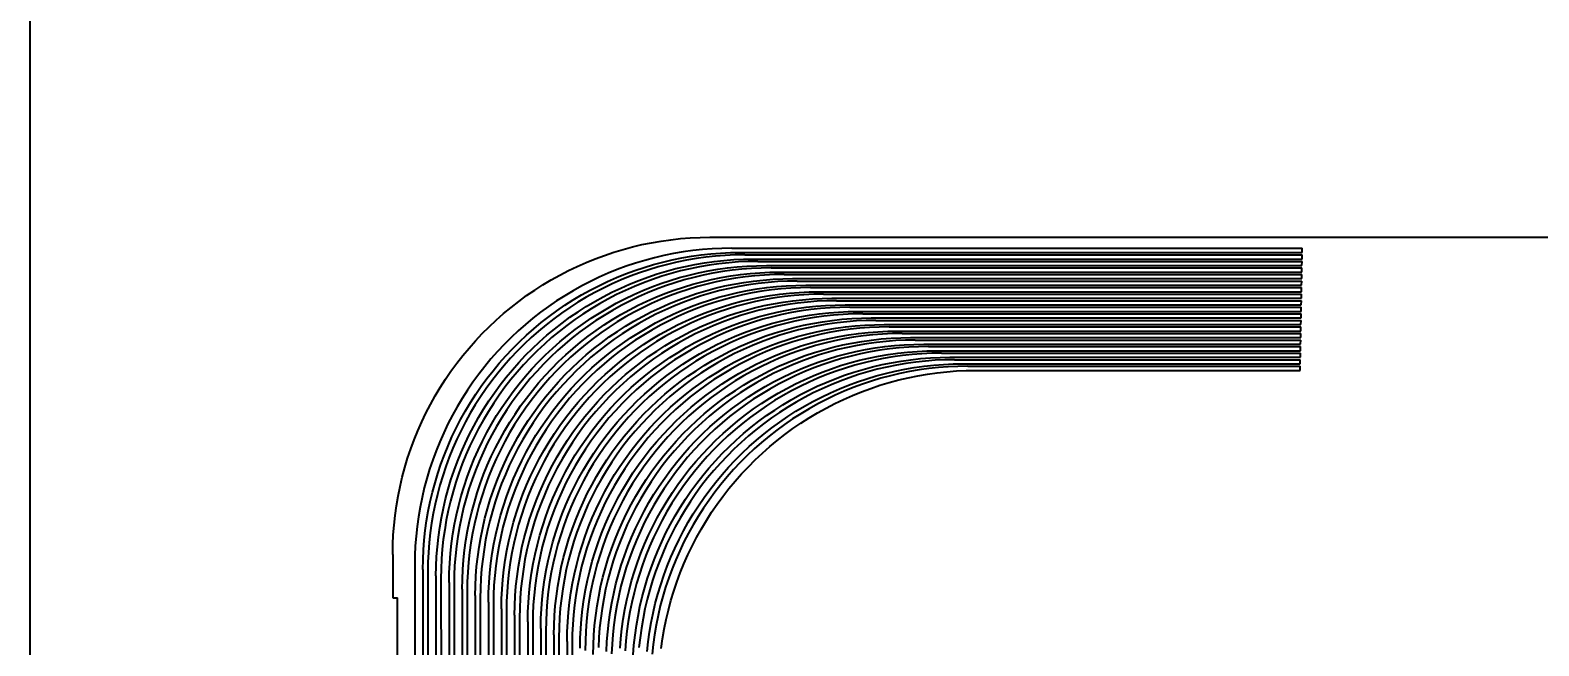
# Model space of a CAD drawing. Extents: x 0 to 34, y -0.3 to 21.7.
# Drawn here: x 17.281 to 17.846, y 16.988 to 17.218 of the extents above; entities that cross this region are included whole.
import ezdxf
from ezdxf.enums import TextEntityAlignment as Align

# ---------------------------------------------------------------- set-up
doc = ezdxf.new("R2010")
doc.units = 0
doc.header["$LTSCALE"] = 1.87
doc.layers.get('0').update_dxf_attribs({"linetype": 'CONTINUOUS'})
doc.dimstyles.get("Standard").update_dxf_attribs({"dimtxt": 2.5, "dimasz": 2.5, "dimexe": 1.25, "dimexo": 0.625, "dimtad": 1, "dimcen": 2.5, "dimazin": 3, "dimtfac": 1, "dimtmove": 0, "dimatfit": 3})

# ---------------------------------------------------------------- blocks, each defined once
blk = doc.blocks.new('*D7')
at = {"color": 2, "linetype": 'CONTINUOUS'}
for p, q in [((17.28087, 14.62464), (17.28087, 20.2482)), ((21.50974, 17.20619), (21.50974, 20.2482)), ((17.28087, 20.1232), (18.48255, 20.1232)), ((21.50974, 20.1232), (20.30655, 20.1232))]:
    blk.add_line(p, q, dxfattribs=at)
for points in [[(17.46837, 20.15445), (17.28087, 20.1232), (17.46837, 20.09195), (17.46837, 20.15445)], [(21.32224, 20.09195), (21.50974, 20.1232), (21.32224, 20.15445), (21.32224, 20.09195)]]:
    blk.add_lwpolyline(points, dxfattribs=at)
for s, p, p2 in [('OW', (19.26655, 20.0432), (19.52255, 20.0432)), ('OVERALL WIDTH', (18.56255, 19.8032), (20.22655, 19.8032))]:
    blk.add_text(s, height=0.16, dxfattribs=at).set_placement(p, p2, align=Align.FIT)
blk = doc.blocks.new('*D8')
at = {"color": 2, "linetype": 'CONTINUOUS'}
for p, q in [((17.28087, 14.62464), (17.28087, 18.46198)), ((19.78224, 17.23849), (19.78224, 18.46198)), ((17.28087, 18.33698), (18.09504, 18.33698)), ((19.78224, 18.33698), (19.02304, 18.33698))]:
    blk.add_line(p, q, dxfattribs=at)
for points in [[(17.46837, 18.36823), (17.28087, 18.33698), (17.46837, 18.30573), (17.46837, 18.36823)], [(19.59474, 18.30573), (19.78224, 18.33698), (19.59474, 18.36823), (19.59474, 18.30573)]]:
    blk.add_lwpolyline(points, dxfattribs=at)
for s, p, p2 in [('2.00', (18.17504, 18.25698), (18.68704, 18.25698)), ('[', (18.17504, 18.01698), (18.30304, 18.01698)), (']', (18.81504, 18.01698), (18.94304, 18.01698)), ('50,8', (18.30304, 18.01698), (18.81504, 18.01698))]:
    blk.add_text(s, height=0.16, dxfattribs=at).set_placement(p, p2, align=Align.FIT)

msp = doc.modelspace()

# ---------------------------------------------------------------- linework, layer by layer
at = {"color": 7, "linetype": 'CONTINUOUS'}
for p, q in [((17.53538, 17.14063), (19.26974, 17.14063)), ((17.54356, 17.13654), (17.75721, 17.13654)), ((17.54672, 17.13496), (17.75718, 17.13496)), ((17.54847, 17.13409), (17.75717, 17.13409)), ((17.75714, 17.13251), (17.75717, 17.13409)), ((17.75718, 17.13496), (17.75721, 17.13654)), ((17.55163, 17.13251), (17.75714, 17.13251)), ((17.55338, 17.13163), (17.75712, 17.13163)), ((17.55654, 17.13006), (17.7571, 17.13006)), ((17.55829, 17.12918), (17.75708, 17.12918)), ((17.75705, 17.1276), (17.75708, 17.12918)), ((17.7571, 17.13006), (17.75712, 17.13163)), ((17.56145, 17.1276), (17.75705, 17.1276)), ((17.5632, 17.12672), (17.75704, 17.12672)), ((17.56635, 17.12515), (17.75701, 17.12515)), ((17.56811, 17.12427), (17.757, 17.12427)), ((17.57126, 17.12269), (17.75697, 17.12269)), ((17.75697, 17.12269), (17.757, 17.12427)), ((17.75701, 17.12515), (17.75704, 17.12672)), ((17.57302, 17.12181), (17.75695, 17.12181)), ((17.57617, 17.12024), (17.75693, 17.12024)), ((17.57793, 17.11936), (17.75691, 17.11936)), ((17.58108, 17.11779), (17.75688, 17.11779)), ((17.58285, 17.1169), (17.75687, 17.1169)), ((17.75684, 17.11533), (17.75687, 17.1169)), ((17.75688, 17.11779), (17.75691, 17.11936)), ((17.75693, 17.12024), (17.75695, 17.12181)), ((17.58599, 17.11533), (17.75684, 17.11533)), ((17.58776, 17.11445), (17.75682, 17.11445)), ((17.59089, 17.11288), (17.7568, 17.11288)), ((17.59267, 17.11199), (17.75678, 17.11199)), ((17.75675, 17.11042), (17.75678, 17.11199)), ((17.7568, 17.11288), (17.75682, 17.11445)), ((17.5958, 17.11042), (17.75675, 17.11042)), ((17.59758, 17.10954), (17.75674, 17.10954)), ((17.60071, 17.10797), (17.75671, 17.10797)), ((17.60249, 17.10708), (17.7567, 17.10708)), ((17.60562, 17.10552), (17.75667, 17.10552)), ((17.75667, 17.10552), (17.7567, 17.10708)), ((17.75671, 17.10797), (17.75674, 17.10954)), ((17.6074, 17.10463), (17.75665, 17.10463)), ((17.61053, 17.10306), (17.75663, 17.10306)), ((17.61231, 17.10217), (17.75661, 17.10217)), ((17.61544, 17.10061), (17.75658, 17.10061)), ((17.75658, 17.10061), (17.75661, 17.10217)), ((17.75663, 17.10306), (17.75665, 17.10463)), ((17.61722, 17.09972), (17.75657, 17.09972)), ((17.62034, 17.09816), (17.75654, 17.09816)), ((17.62213, 17.09726), (17.75652, 17.09726)), ((17.62525, 17.0957), (17.7565, 17.0957)), ((17.62704, 17.09481), (17.75648, 17.09481)), ((17.75645, 17.09325), (17.75648, 17.09481)), ((17.7565, 17.0957), (17.75652, 17.09726)), ((17.75654, 17.09816), (17.75657, 17.09972)), ((17.63016, 17.09325), (17.75645, 17.09325)), ((17.63195, 17.09235), (17.75644, 17.09235)), ((17.63507, 17.09079), (17.75641, 17.09079)), ((17.75641, 17.09079), (17.75644, 17.09235)), ((17.41663, 17.0219), (17.41663, 17.00563)), ((17.42487, 17.01778), (17.42507, 16.57813)), ((17.42792, 17.01625), (17.42772, 16.57813)), ((17.42978, 17.01532), (17.42998, 16.57813)), ((17.43283, 17.0138), (17.43263, 16.57813)), ((17.43469, 17.01287), (17.43489, 16.57813)), ((17.43773, 17.01135), (17.43754, 16.57813)), ((17.4396, 17.01041), (17.4398, 16.57813)), ((17.41663, 17.00563), (17.41837, 17.00563)), ((17.41837, 14.69961), (17.41837, 17.00563)), ((17.44264, 17.00889), (17.44244, 16.57813)), ((17.44451, 17.00796), (17.4447, 16.57813)), ((17.44755, 17.00644), (17.44735, 16.57813)), ((17.44942, 17.0055), (17.44961, 16.57813)), ((17.45246, 17.00398), (17.45226, 16.57813)), ((17.45433, 17.00305), (17.45452, 16.57813)), ((17.45737, 17.00153), (17.45717, 16.57813)), ((17.45924, 17.00059), (17.45943, 16.57813)), ((17.46227, 16.99908), (17.46208, 16.57813)), ((17.46415, 16.99814), (17.46434, 16.57813)), ((17.46718, 16.99662), (17.46699, 16.57813)), ((17.46906, 16.99568), (17.46925, 16.57813)), ((17.47209, 16.99417), (17.4719, 16.57813)), ((17.47397, 16.99323), (17.47416, 16.57813)), ((17.477, 16.99172), (17.47681, 16.57813)), ((17.47888, 16.99077), (17.47907, 16.57813)), ((17.48191, 16.98926), (17.48172, 16.57813)), ((17.48379, 16.98832), (17.48398, 16.57813))]:
    msp.add_line(p, q, dxfattribs=at)
for points in [[(17.41663, 17.0219), (17.41669, 17.02556), (17.41685, 17.02921), (17.41714, 17.03285), (17.41753, 17.03649), (17.41803, 17.04011), (17.41865, 17.04372), (17.41938, 17.0473), (17.42021, 17.05086), (17.42116, 17.05439), (17.42222, 17.05789), (17.42338, 17.06136), (17.42465, 17.06479), (17.42602, 17.06818), (17.4275, 17.07153), (17.42908, 17.07482), (17.43076, 17.07807), (17.43254, 17.08127), (17.43442, 17.08441), (17.43639, 17.08748), (17.43845, 17.0905), (17.44061, 17.09345), (17.44286, 17.09633), (17.4452, 17.09915), (17.44762, 17.10189), (17.45012, 17.10455), (17.45271, 17.10714), (17.45537, 17.10964), (17.45811, 17.11206), (17.46093, 17.1144), (17.46381, 17.11665), (17.46676, 17.11881), (17.46978, 17.12087), (17.47286, 17.12285), (17.476, 17.12472), (17.4792, 17.12651), (17.48244, 17.12819), (17.48574, 17.12976), (17.48909, 17.13124), (17.49247, 17.13261), (17.4959, 17.13388), (17.49938, 17.13505), (17.50288, 17.1361), (17.50641, 17.13705), (17.50997, 17.13789), (17.51355, 17.13861), (17.51716, 17.13923), (17.52078, 17.13973), (17.52442, 17.14013), (17.52806, 17.14041), (17.53172, 17.14058), (17.53538, 17.14063)], [(17.54356, 17.13654), (17.5399, 17.13649), (17.53625, 17.13632), (17.53261, 17.13604), (17.52897, 17.13564), (17.52535, 17.13514), (17.52174, 17.13452), (17.51816, 17.13379), (17.5146, 17.13296), (17.51107, 17.13201), (17.50757, 17.13096), (17.5041, 17.12979), (17.50067, 17.12852), (17.49728, 17.12715), (17.49394, 17.12568), (17.49065, 17.1241), (17.4874, 17.12242), (17.4842, 17.12064), (17.48106, 17.11876), (17.47799, 17.11679), (17.47497, 17.11472), (17.47202, 17.11257), (17.46914, 17.11032), (17.46632, 17.10798), (17.46358, 17.10556), (17.46092, 17.10305), (17.45834, 17.10047), (17.45584, 17.09781), (17.45341, 17.09507), (17.45108, 17.09225), (17.44883, 17.08936), (17.44667, 17.08641), (17.44461, 17.0834), (17.44264, 17.08032), (17.44076, 17.07718), (17.43898, 17.07398), (17.4373, 17.07073), (17.43572, 17.06743), (17.43424, 17.06409), (17.43287, 17.0607), (17.43161, 17.05727), (17.43044, 17.0538), (17.42939, 17.05029), (17.42844, 17.04676), (17.42761, 17.0432), (17.42688, 17.03961), (17.42627, 17.03601), (17.42576, 17.03238), (17.42537, 17.02874), (17.42509, 17.0251), (17.42492, 17.02144), (17.42487, 17.01778)], [(17.42792, 17.01625), (17.42798, 17.01991), (17.42815, 17.02357), (17.42843, 17.02721), (17.42882, 17.03084), (17.42933, 17.03446), (17.42995, 17.03807), (17.43068, 17.04165), (17.43152, 17.04521), (17.43246, 17.04874), (17.43352, 17.05224), (17.43469, 17.05571), (17.43596, 17.05914), (17.43733, 17.06253), (17.43881, 17.06587), (17.44039, 17.06916), (17.44207, 17.07241), (17.44385, 17.07561), (17.44573, 17.07875), (17.44771, 17.08183), (17.44977, 17.08484), (17.45193, 17.08779), (17.45418, 17.09067), (17.45652, 17.09349), (17.45895, 17.09623), (17.46145, 17.09889), (17.46404, 17.10148), (17.4667, 17.10398), (17.46944, 17.1064), (17.47226, 17.10874), (17.47515, 17.11099), (17.4781, 17.11315), (17.48112, 17.11521), (17.4842, 17.11718), (17.48734, 17.11906), (17.49054, 17.12084), (17.49379, 17.12252), (17.49708, 17.1241), (17.50043, 17.12558), (17.50382, 17.12695), (17.50725, 17.12821), (17.51072, 17.12938), (17.51422, 17.13043), (17.51776, 17.13138), (17.52132, 17.13222), (17.5249, 17.13294), (17.5285, 17.13356), (17.53213, 17.13406), (17.53577, 17.13446), (17.53941, 17.13474), (17.54306, 17.13491), (17.54672, 17.13496)], [(17.54847, 17.13409), (17.54481, 17.13403), (17.54116, 17.13386), (17.53752, 17.13358), (17.53388, 17.13319), (17.53026, 17.13268), (17.52665, 17.13207), (17.52307, 17.13134), (17.51951, 17.1305), (17.51598, 17.12956), (17.51248, 17.1285), (17.50901, 17.12734), (17.50558, 17.12607), (17.5022, 17.1247), (17.49885, 17.12322), (17.49556, 17.12164), (17.49231, 17.11996), (17.48911, 17.11818), (17.48597, 17.1163), (17.4829, 17.11433), (17.47988, 17.11227), (17.47693, 17.11011), (17.47405, 17.10786), (17.47123, 17.10552), (17.46849, 17.1031), (17.46583, 17.1006), (17.46325, 17.09801), (17.46075, 17.09535), (17.45833, 17.09261), (17.45599, 17.08979), (17.45374, 17.08691), (17.45158, 17.08396), (17.44952, 17.08094), (17.44755, 17.07787), (17.44567, 17.07473), (17.44389, 17.07153), (17.44221, 17.06828), (17.44063, 17.06498), (17.43915, 17.06163), (17.43778, 17.05825), (17.43652, 17.05481), (17.43535, 17.05134), (17.4343, 17.04784), (17.43335, 17.04431), (17.43252, 17.04074), (17.43179, 17.03716), (17.43118, 17.03355), (17.43067, 17.02993), (17.43028, 17.02629), (17.43, 17.02264), (17.42983, 17.01899), (17.42978, 17.01532)], [(17.43283, 17.0138), (17.43288, 17.01746), (17.43305, 17.02111), (17.43334, 17.02475), (17.43373, 17.02839), (17.43424, 17.03201), (17.43486, 17.03561), (17.43559, 17.03919), (17.43642, 17.04275), (17.43737, 17.04628), (17.43843, 17.04979), (17.43959, 17.05326), (17.44086, 17.05669), (17.44224, 17.06007), (17.44372, 17.06342), (17.4453, 17.06671), (17.44698, 17.06996), (17.44876, 17.07316), (17.45064, 17.0763), (17.45261, 17.07937), (17.45468, 17.08239), (17.45684, 17.08534), (17.45909, 17.08822), (17.46143, 17.09104), (17.46386, 17.09378), (17.46636, 17.09644), (17.46895, 17.09902), (17.47161, 17.10153), (17.47435, 17.10395), (17.47717, 17.10629), (17.48006, 17.10854), (17.48301, 17.11069), (17.48603, 17.11276), (17.4891, 17.11473), (17.49225, 17.11661), (17.49545, 17.11839), (17.4987, 17.12007), (17.50199, 17.12164), (17.50534, 17.12312), (17.50873, 17.12449), (17.51216, 17.12576), (17.51563, 17.12692), (17.51913, 17.12798), (17.52266, 17.12892), (17.52623, 17.12976), (17.52981, 17.13049), (17.53341, 17.1311), (17.53704, 17.13161), (17.54067, 17.132), (17.54432, 17.13228), (17.54797, 17.13245), (17.55163, 17.13251)], [(17.55338, 17.13163), (17.54972, 17.13158), (17.54607, 17.13141), (17.54243, 17.13113), (17.53879, 17.13073), (17.53517, 17.13023), (17.53156, 17.12961), (17.52798, 17.12888), (17.52442, 17.12805), (17.52089, 17.1271), (17.51739, 17.12605), (17.51392, 17.12488), (17.51049, 17.12361), (17.50711, 17.12224), (17.50376, 17.12077), (17.50047, 17.11919), (17.49722, 17.11751), (17.49402, 17.11573), (17.49088, 17.11385), (17.48781, 17.11188), (17.48479, 17.10981), (17.48184, 17.10766), (17.47896, 17.10541), (17.47614, 17.10307), (17.4734, 17.10065), (17.47074, 17.09814), (17.46816, 17.09556), (17.46566, 17.0929), (17.46324, 17.09016), (17.4609, 17.08734), (17.45865, 17.08445), (17.45649, 17.0815), (17.45443, 17.07849), (17.45246, 17.07541), (17.45058, 17.07227), (17.4488, 17.06907), (17.44712, 17.06582), (17.44554, 17.06252), (17.44406, 17.05918), (17.44269, 17.05579), (17.44143, 17.05236), (17.44026, 17.04889), (17.43921, 17.04538), (17.43826, 17.04185), (17.43743, 17.03829), (17.4367, 17.0347), (17.43609, 17.0311), (17.43558, 17.02747), (17.43519, 17.02383), (17.43491, 17.02019), (17.43474, 17.01653), (17.43469, 17.01287)], [(17.43773, 17.01135), (17.43779, 17.01501), (17.43796, 17.01866), (17.43825, 17.0223), (17.43864, 17.02593), (17.43915, 17.02956), (17.43977, 17.03316), (17.44049, 17.03674), (17.44133, 17.0403), (17.44228, 17.04383), (17.44334, 17.04733), (17.4445, 17.0508), (17.44577, 17.05423), (17.44715, 17.05762), (17.44862, 17.06096), (17.4502, 17.06426), (17.45189, 17.0675), (17.45367, 17.0707), (17.45555, 17.07384), (17.45752, 17.07692), (17.45959, 17.07993), (17.46175, 17.08288), (17.464, 17.08577), (17.46634, 17.08858), (17.46876, 17.09132), (17.47127, 17.09399), (17.47386, 17.09657), (17.47652, 17.09907), (17.47926, 17.10149), (17.48208, 17.10383), (17.48497, 17.10608), (17.48792, 17.10824), (17.49093, 17.1103), (17.49401, 17.11227), (17.49715, 17.11415), (17.50035, 17.11593), (17.5036, 17.11761), (17.5069, 17.11919), (17.51025, 17.12067), (17.51363, 17.12204), (17.51707, 17.12331), (17.52054, 17.12447), (17.52404, 17.12553), (17.52757, 17.12647), (17.53113, 17.12731), (17.53472, 17.12803), (17.53832, 17.12865), (17.54195, 17.12916), (17.54558, 17.12955), (17.54922, 17.12983), (17.55288, 17.13), (17.55654, 17.13006)], [(17.55829, 17.12918), (17.55463, 17.12912), (17.55098, 17.12895), (17.54734, 17.12867), (17.5437, 17.12828), (17.54008, 17.12777), (17.53647, 17.12716), (17.53289, 17.12643), (17.52933, 17.12559), (17.5258, 17.12465), (17.5223, 17.12359), (17.51883, 17.12243), (17.5154, 17.12116), (17.51202, 17.11979), (17.50867, 17.11831), (17.50538, 17.11673), (17.50213, 17.11505), (17.49893, 17.11327), (17.49579, 17.11139), (17.49272, 17.10942), (17.4897, 17.10736), (17.48675, 17.1052), (17.48387, 17.10295), (17.48105, 17.10061), (17.47831, 17.09819), (17.47565, 17.09569), (17.47307, 17.0931), (17.47057, 17.09044), (17.46815, 17.0877), (17.46581, 17.08488), (17.46356, 17.082), (17.4614, 17.07905), (17.45934, 17.07603), (17.45737, 17.07296), (17.45549, 17.06982), (17.45371, 17.06662), (17.45203, 17.06337), (17.45045, 17.06007), (17.44898, 17.05672), (17.4476, 17.05334), (17.44634, 17.0499), (17.44517, 17.04643), (17.44412, 17.04293), (17.44317, 17.0394), (17.44234, 17.03583), (17.44161, 17.03225), (17.441, 17.02864), (17.44049, 17.02502), (17.4401, 17.02138), (17.43982, 17.01773), (17.43965, 17.01408), (17.4396, 17.01041)], [(17.44264, 17.00889), (17.4427, 17.01255), (17.44287, 17.0162), (17.44315, 17.01984), (17.44355, 17.02348), (17.44406, 17.0271), (17.44467, 17.03071), (17.4454, 17.03429), (17.44624, 17.03785), (17.44719, 17.04138), (17.44825, 17.04488), (17.44941, 17.04835), (17.45068, 17.05178), (17.45205, 17.05516), (17.45353, 17.05851), (17.45511, 17.0618), (17.4568, 17.06505), (17.45858, 17.06825), (17.46046, 17.07139), (17.46243, 17.07446), (17.4645, 17.07748), (17.46666, 17.08043), (17.46891, 17.08331), (17.47125, 17.08613), (17.47367, 17.08887), (17.47618, 17.09153), (17.47876, 17.09412), (17.48143, 17.09662), (17.48417, 17.09904), (17.48699, 17.10138), (17.48987, 17.10363), (17.49283, 17.10578), (17.49584, 17.10785), (17.49892, 17.10982), (17.50206, 17.1117), (17.50526, 17.11348), (17.50851, 17.11516), (17.51181, 17.11674), (17.51515, 17.11821), (17.51854, 17.11959), (17.52197, 17.12085), (17.52545, 17.12202), (17.52895, 17.12307), (17.53248, 17.12402), (17.53604, 17.12485), (17.53962, 17.12558), (17.54323, 17.1262), (17.54685, 17.1267), (17.55049, 17.1271), (17.55413, 17.12738), (17.55778, 17.12755), (17.56145, 17.1276)], [(17.5632, 17.12672), (17.55954, 17.12667), (17.55589, 17.1265), (17.55225, 17.12622), (17.54861, 17.12582), (17.54499, 17.12532), (17.54138, 17.1247), (17.5378, 17.12397), (17.53424, 17.12314), (17.53071, 17.12219), (17.52721, 17.12114), (17.52374, 17.11997), (17.52031, 17.1187), (17.51693, 17.11733), (17.51358, 17.11586), (17.51029, 17.11428), (17.50704, 17.1126), (17.50384, 17.11082), (17.5007, 17.10894), (17.49763, 17.10697), (17.49461, 17.1049), (17.49166, 17.10275), (17.48878, 17.1005), (17.48596, 17.09816), (17.48322, 17.09574), (17.48056, 17.09323), (17.47798, 17.09065), (17.47548, 17.08799), (17.47306, 17.08525), (17.47072, 17.08243), (17.46847, 17.07954), (17.46631, 17.07659), (17.46425, 17.07358), (17.46228, 17.0705), (17.4604, 17.06736), (17.45862, 17.06416), (17.45694, 17.06091), (17.45536, 17.05761), (17.45389, 17.05427), (17.45251, 17.05088), (17.45125, 17.04745), (17.45008, 17.04398), (17.44903, 17.04047), (17.44808, 17.03694), (17.44725, 17.03338), (17.44652, 17.02979), (17.44591, 17.02619), (17.4454, 17.02256), (17.44501, 17.01892), (17.44473, 17.01528), (17.44456, 17.01162), (17.44451, 17.00796)], [(17.44755, 17.00644), (17.44761, 17.0101), (17.44778, 17.01375), (17.44806, 17.01739), (17.44846, 17.02103), (17.44896, 17.02465), (17.44958, 17.02825), (17.45031, 17.03183), (17.45115, 17.03539), (17.4521, 17.03892), (17.45315, 17.04242), (17.45432, 17.04589), (17.45559, 17.04932), (17.45696, 17.05271), (17.45844, 17.05605), (17.46002, 17.05935), (17.4617, 17.0626), (17.46349, 17.0658), (17.46537, 17.06893), (17.46734, 17.07201), (17.46941, 17.07503), (17.47156, 17.07797), (17.47382, 17.08086), (17.47616, 17.08368), (17.47858, 17.08642), (17.48108, 17.08908), (17.48367, 17.09166), (17.48634, 17.09416), (17.48908, 17.09659), (17.4919, 17.09893), (17.49478, 17.10117), (17.49773, 17.10333), (17.50075, 17.1054), (17.50383, 17.10737), (17.50697, 17.10924), (17.51017, 17.11102), (17.51342, 17.11271), (17.51672, 17.11428), (17.52006, 17.11576), (17.52345, 17.11713), (17.52688, 17.1184), (17.53035, 17.11956), (17.53386, 17.12062), (17.53739, 17.12156), (17.54095, 17.1224), (17.54453, 17.12313), (17.54814, 17.12374), (17.55176, 17.12425), (17.5554, 17.12464), (17.55904, 17.12492), (17.56269, 17.12509), (17.56635, 17.12515)], [(17.56811, 17.12427), (17.56445, 17.12421), (17.5608, 17.12404), (17.55716, 17.12376), (17.55352, 17.12337), (17.5499, 17.12286), (17.54629, 17.12225), (17.54271, 17.12152), (17.53915, 17.12068), (17.53562, 17.11974), (17.53212, 17.11868), (17.52865, 17.11752), (17.52522, 17.11625), (17.52184, 17.11488), (17.51849, 17.1134), (17.5152, 17.11182), (17.51195, 17.11014), (17.50875, 17.10836), (17.50561, 17.10648), (17.50254, 17.10451), (17.49952, 17.10245), (17.49657, 17.10029), (17.49369, 17.09804), (17.49087, 17.0957), (17.48813, 17.09328), (17.48547, 17.09078), (17.48289, 17.08819), (17.48039, 17.08553), (17.47797, 17.08279), (17.47563, 17.07997), (17.47338, 17.07709), (17.47122, 17.07414), (17.46916, 17.07112), (17.46719, 17.06805), (17.46531, 17.06491), (17.46353, 17.06171), (17.46185, 17.05846), (17.46027, 17.05516), (17.4588, 17.05181), (17.45742, 17.04843), (17.45616, 17.04499), (17.45499, 17.04152), (17.45394, 17.03802), (17.45299, 17.03449), (17.45216, 17.03092), (17.45143, 17.02734), (17.45082, 17.02373), (17.45031, 17.02011), (17.44992, 17.01647), (17.44964, 17.01282), (17.44947, 17.00917), (17.44942, 17.0055)], [(17.45246, 17.00398), (17.45252, 17.00765), (17.45269, 17.0113), (17.45297, 17.01494), (17.45336, 17.01857), (17.45387, 17.0222), (17.45449, 17.0258), (17.45522, 17.02938), (17.45606, 17.03294), (17.457, 17.03647), (17.45806, 17.03997), (17.45923, 17.04344), (17.4605, 17.04687), (17.46187, 17.05026), (17.46335, 17.0536), (17.46493, 17.0569), (17.46661, 17.06014), (17.4684, 17.06334), (17.47027, 17.06648), (17.47225, 17.06956), (17.47431, 17.07257), (17.47647, 17.07552), (17.47872, 17.0784), (17.48106, 17.08122), (17.48349, 17.08396), (17.48599, 17.08662), (17.48858, 17.08921), (17.49124, 17.09171), (17.49399, 17.09413), (17.4968, 17.09647), (17.49969, 17.09872), (17.50264, 17.10088), (17.50566, 17.10294), (17.50874, 17.10491), (17.51188, 17.10679), (17.51508, 17.10857), (17.51833, 17.11025), (17.52162, 17.11183), (17.52497, 17.11331), (17.52836, 17.11468), (17.53179, 17.11595), (17.53526, 17.11711), (17.53877, 17.11816), (17.5423, 17.11911), (17.54586, 17.11995), (17.54944, 17.12067), (17.55304, 17.12129), (17.55667, 17.12179), (17.56031, 17.12219), (17.56395, 17.12247), (17.5676, 17.12264), (17.57126, 17.12269)], [(17.57302, 17.12181), (17.56936, 17.12176), (17.56571, 17.12159), (17.56207, 17.12131), (17.55843, 17.12091), (17.55481, 17.12041), (17.5512, 17.11979), (17.54762, 17.11906), (17.54406, 17.11823), (17.54053, 17.11728), (17.53703, 17.11623), (17.53356, 17.11506), (17.53013, 17.11379), (17.52675, 17.11242), (17.5234, 17.11095), (17.52011, 17.10937), (17.51686, 17.10769), (17.51366, 17.10591), (17.51052, 17.10403), (17.50745, 17.10206), (17.50443, 17.09999), (17.50148, 17.09784), (17.4986, 17.09559), (17.49578, 17.09325), (17.49305, 17.09083), (17.49038, 17.08832), (17.4878, 17.08574), (17.4853, 17.08308), (17.48288, 17.08034), (17.48054, 17.07752), (17.47829, 17.07463), (17.47613, 17.07168), (17.47407, 17.06867), (17.4721, 17.06559), (17.47022, 17.06245), (17.46844, 17.05925), (17.46676, 17.056), (17.46518, 17.0527), (17.46371, 17.04936), (17.46233, 17.04597), (17.46107, 17.04254), (17.4599, 17.03907), (17.45885, 17.03556), (17.45791, 17.03203), (17.45707, 17.02847), (17.45634, 17.02488), (17.45573, 17.02128), (17.45522, 17.01765), (17.45483, 17.01401), (17.45455, 17.01037), (17.45438, 17.00671), (17.45433, 17.00305)], [(17.45737, 17.00153), (17.45742, 17.00519), (17.4576, 17.00884), (17.45788, 17.01248), (17.45827, 17.01612), (17.45878, 17.01974), (17.4594, 17.02334), (17.46013, 17.02693), (17.46097, 17.03049), (17.46191, 17.03401), (17.46297, 17.03752), (17.46414, 17.04099), (17.4654, 17.04442), (17.46678, 17.0478), (17.46826, 17.05115), (17.46984, 17.05444), (17.47152, 17.05769), (17.4733, 17.06089), (17.47518, 17.06403), (17.47715, 17.0671), (17.47922, 17.07012), (17.48138, 17.07307), (17.48363, 17.07595), (17.48597, 17.07877), (17.4884, 17.08151), (17.4909, 17.08417), (17.49349, 17.08675), (17.49615, 17.08926), (17.49889, 17.09168), (17.50171, 17.09402), (17.5046, 17.09627), (17.50755, 17.09842), (17.51057, 17.10049), (17.51365, 17.10246), (17.51679, 17.10434), (17.51999, 17.10612), (17.52324, 17.1078), (17.52653, 17.10938), (17.52988, 17.11085), (17.53327, 17.11222), (17.5367, 17.11349), (17.54017, 17.11465), (17.54367, 17.11571), (17.5472, 17.11666), (17.55077, 17.11749), (17.55435, 17.11822), (17.55795, 17.11883), (17.56158, 17.11934), (17.56521, 17.11973), (17.56886, 17.12001), (17.57251, 17.12018), (17.57617, 17.12024)], [(17.57793, 17.11936), (17.57427, 17.1193), (17.57062, 17.11913), (17.56698, 17.11885), (17.56334, 17.11846), (17.55972, 17.11795), (17.55612, 17.11734), (17.55253, 17.11661), (17.54897, 17.11577), (17.54544, 17.11483), (17.54194, 17.11377), (17.53847, 17.11261), (17.53504, 17.11134), (17.53166, 17.10997), (17.52831, 17.10849), (17.52502, 17.10691), (17.52177, 17.10523), (17.51857, 17.10345), (17.51543, 17.10157), (17.51236, 17.0996), (17.50934, 17.09754), (17.5064, 17.09538), (17.50351, 17.09313), (17.5007, 17.09079), (17.49796, 17.08837), (17.49529, 17.08587), (17.49271, 17.08328), (17.49021, 17.08062), (17.48779, 17.07788), (17.48545, 17.07506), (17.4832, 17.07218), (17.48104, 17.06923), (17.47898, 17.06621), (17.47701, 17.06314), (17.47513, 17.06), (17.47335, 17.0568), (17.47167, 17.05355), (17.47009, 17.05025), (17.46862, 17.0469), (17.46725, 17.04352), (17.46598, 17.04008), (17.46481, 17.03661), (17.46376, 17.03311), (17.46282, 17.02958), (17.46198, 17.02601), (17.46125, 17.02243), (17.46064, 17.01882), (17.46013, 17.0152), (17.45974, 17.01156), (17.45946, 17.00791), (17.45929, 17.00426), (17.45924, 17.00059)], [(17.46227, 16.99908), (17.46233, 17.00274), (17.4625, 17.00639), (17.46279, 17.01003), (17.46318, 17.01366), (17.46369, 17.01729), (17.46431, 17.02089), (17.46503, 17.02447), (17.46587, 17.02803), (17.46682, 17.03156), (17.46788, 17.03506), (17.46904, 17.03853), (17.47031, 17.04196), (17.47169, 17.04535), (17.47317, 17.04869), (17.47475, 17.05199), (17.47643, 17.05524), (17.47821, 17.05843), (17.48009, 17.06157), (17.48206, 17.06465), (17.48413, 17.06766), (17.48629, 17.07061), (17.48854, 17.0735), (17.49088, 17.07631), (17.4933, 17.07905), (17.49581, 17.08172), (17.4984, 17.0843), (17.50106, 17.0868), (17.5038, 17.08922), (17.50662, 17.09156), (17.50951, 17.09381), (17.51246, 17.09597), (17.51548, 17.09803), (17.51855, 17.10001), (17.52169, 17.10188), (17.52489, 17.10366), (17.52814, 17.10534), (17.53144, 17.10692), (17.53479, 17.1084), (17.53818, 17.10977), (17.54161, 17.11104), (17.54508, 17.1122), (17.54858, 17.11326), (17.55211, 17.1142), (17.55567, 17.11504), (17.55926, 17.11577), (17.56286, 17.11638), (17.56649, 17.11689), (17.57012, 17.11728), (17.57376, 17.11756), (17.57742, 17.11773), (17.58108, 17.11779)], [(17.58285, 17.1169), (17.57918, 17.11685), (17.57553, 17.11668), (17.57189, 17.1164), (17.56825, 17.116), (17.56463, 17.1155), (17.56103, 17.11488), (17.55744, 17.11415), (17.55388, 17.11332), (17.55035, 17.11237), (17.54685, 17.11132), (17.54338, 17.11015), (17.53995, 17.10888), (17.53657, 17.10751), (17.53322, 17.10604), (17.52993, 17.10446), (17.52668, 17.10278), (17.52348, 17.101), (17.52035, 17.09912), (17.51727, 17.09715), (17.51425, 17.09508), (17.51131, 17.09293), (17.50842, 17.09068), (17.50561, 17.08834), (17.50287, 17.08592), (17.5002, 17.08341), (17.49762, 17.08083), (17.49512, 17.07817), (17.4927, 17.07543), (17.49036, 17.07261), (17.48811, 17.06972), (17.48595, 17.06677), (17.48389, 17.06376), (17.48192, 17.06068), (17.48004, 17.05754), (17.47826, 17.05434), (17.47658, 17.05109), (17.475, 17.04779), (17.47353, 17.04445), (17.47216, 17.04106), (17.47089, 17.03763), (17.46973, 17.03416), (17.46867, 17.03065), (17.46773, 17.02712), (17.46689, 17.02356), (17.46616, 17.01997), (17.46555, 17.01637), (17.46504, 17.01274), (17.46465, 17.0091), (17.46437, 17.00546), (17.4642, 17.0018), (17.46415, 16.99814)], [(17.46718, 16.99662), (17.46724, 17.00028), (17.46741, 17.00393), (17.46769, 17.00758), (17.46809, 17.01121), (17.4686, 17.01483), (17.46921, 17.01844), (17.46994, 17.02202), (17.47078, 17.02558), (17.47173, 17.02911), (17.47279, 17.03261), (17.47395, 17.03608), (17.47522, 17.03951), (17.4766, 17.04289), (17.47807, 17.04624), (17.47965, 17.04953), (17.48134, 17.05278), (17.48312, 17.05598), (17.485, 17.05912), (17.48697, 17.06219), (17.48904, 17.06521), (17.4912, 17.06816), (17.49345, 17.07104), (17.49579, 17.07386), (17.49821, 17.0766), (17.50072, 17.07926), (17.5033, 17.08185), (17.50597, 17.08435), (17.50871, 17.08677), (17.51153, 17.08911), (17.51441, 17.09136), (17.51737, 17.09351), (17.52038, 17.09558), (17.52346, 17.09755), (17.5266, 17.09943), (17.5298, 17.10121), (17.53305, 17.10289), (17.53635, 17.10447), (17.5397, 17.10594), (17.54308, 17.10732), (17.54651, 17.10858), (17.54999, 17.10975), (17.55349, 17.1108), (17.55702, 17.11175), (17.56058, 17.11258), (17.56416, 17.11331), (17.56777, 17.11393), (17.57139, 17.11443), (17.57503, 17.11483), (17.57867, 17.11511), (17.58232, 17.11528), (17.58599, 17.11533)], [(17.58776, 17.11445), (17.58409, 17.11439), (17.58044, 17.11422), (17.5768, 17.11394), (17.57316, 17.11355), (17.56954, 17.11304), (17.56594, 17.11243), (17.56235, 17.1117), (17.55879, 17.11086), (17.55526, 17.10992), (17.55176, 17.10886), (17.54829, 17.1077), (17.54486, 17.10643), (17.54148, 17.10506), (17.53813, 17.10358), (17.53484, 17.102), (17.53159, 17.10032), (17.52839, 17.09854), (17.52526, 17.09666), (17.52218, 17.09469), (17.51916, 17.09263), (17.51622, 17.09047), (17.51333, 17.08822), (17.51052, 17.08588), (17.50778, 17.08346), (17.50512, 17.08096), (17.50253, 17.07837), (17.50003, 17.07571), (17.49761, 17.07297), (17.49527, 17.07015), (17.49302, 17.06727), (17.49086, 17.06432), (17.4888, 17.0613), (17.48683, 17.05823), (17.48495, 17.05509), (17.48317, 17.05189), (17.48149, 17.04864), (17.47991, 17.04534), (17.47844, 17.04199), (17.47707, 17.03861), (17.4758, 17.03517), (17.47464, 17.0317), (17.47358, 17.0282), (17.47264, 17.02467), (17.4718, 17.0211), (17.47107, 17.01752), (17.47046, 17.01391), (17.46995, 17.01029), (17.46956, 17.00665), (17.46928, 17.003), (17.46912, 16.99935), (17.46906, 16.99568)], [(17.47209, 16.99417), (17.47215, 16.99783), (17.47232, 17.00148), (17.4726, 17.00512), (17.473, 17.00876), (17.4735, 17.01238), (17.47412, 17.01598), (17.47485, 17.01956), (17.47569, 17.02312), (17.47664, 17.02665), (17.47769, 17.03015), (17.47886, 17.03363), (17.48013, 17.03705), (17.4815, 17.04044), (17.48298, 17.04378), (17.48456, 17.04708), (17.48624, 17.05033), (17.48803, 17.05353), (17.48991, 17.05666), (17.49188, 17.05974), (17.49395, 17.06276), (17.49611, 17.06571), (17.49836, 17.06859), (17.5007, 17.07141), (17.50312, 17.07415), (17.50563, 17.07681), (17.50821, 17.07939), (17.51088, 17.0819), (17.51362, 17.08432), (17.51644, 17.08666), (17.51932, 17.0889), (17.52227, 17.09106), (17.52529, 17.09313), (17.52837, 17.0951), (17.53151, 17.09697), (17.53471, 17.09876), (17.53796, 17.10044), (17.54126, 17.10201), (17.5446, 17.10349), (17.54799, 17.10486), (17.55142, 17.10613), (17.5549, 17.10729), (17.5584, 17.10835), (17.56193, 17.10929), (17.56549, 17.11013), (17.56907, 17.11086), (17.57268, 17.11147), (17.5763, 17.11198), (17.57994, 17.11237), (17.58358, 17.11265), (17.58723, 17.11282), (17.59089, 17.11288)], [(17.59267, 17.11199), (17.589, 17.11194), (17.58535, 17.11177), (17.58171, 17.11149), (17.57807, 17.11109), (17.57445, 17.11059), (17.57085, 17.10997), (17.56726, 17.10924), (17.5637, 17.10841), (17.56018, 17.10746), (17.55667, 17.10641), (17.5532, 17.10524), (17.54977, 17.10397), (17.54639, 17.1026), (17.54304, 17.10113), (17.53975, 17.09955), (17.5365, 17.09787), (17.5333, 17.09609), (17.53017, 17.09421), (17.52709, 17.09224), (17.52407, 17.09017), (17.52113, 17.08802), (17.51824, 17.08577), (17.51543, 17.08343), (17.51269, 17.08101), (17.51003, 17.0785), (17.50744, 17.07592), (17.50494, 17.07326), (17.50252, 17.07052), (17.50018, 17.0677), (17.49793, 17.06481), (17.49578, 17.06186), (17.49371, 17.05885), (17.49174, 17.05577), (17.48986, 17.05263), (17.48808, 17.04943), (17.4864, 17.04618), (17.48482, 17.04288), (17.48335, 17.03954), (17.48198, 17.03615), (17.48071, 17.03272), (17.47955, 17.02925), (17.47849, 17.02574), (17.47755, 17.02221), (17.47671, 17.01865), (17.47598, 17.01506), (17.47537, 17.01146), (17.47486, 17.00783), (17.47447, 17.00419), (17.47419, 17.00055), (17.47403, 16.99689), (17.47397, 16.99323)], [(17.477, 16.99172), (17.47706, 16.99538), (17.47723, 16.99903), (17.47751, 17.00267), (17.47791, 17.0063), (17.47841, 17.00993), (17.47903, 17.01353), (17.47976, 17.01711), (17.4806, 17.02067), (17.48155, 17.0242), (17.4826, 17.0277), (17.48377, 17.03117), (17.48504, 17.0346), (17.48641, 17.03799), (17.48789, 17.04133), (17.48947, 17.04463), (17.49115, 17.04787), (17.49294, 17.05107), (17.49481, 17.05421), (17.49679, 17.05729), (17.49885, 17.0603), (17.50101, 17.06325), (17.50326, 17.06614), (17.50561, 17.06895), (17.50803, 17.07169), (17.51053, 17.07435), (17.51312, 17.07694), (17.51578, 17.07944), (17.51853, 17.08186), (17.52135, 17.0842), (17.52423, 17.08645), (17.52718, 17.08861), (17.5302, 17.09067), (17.53328, 17.09264), (17.53642, 17.09452), (17.53962, 17.0963), (17.54287, 17.09798), (17.54617, 17.09956), (17.54951, 17.10104), (17.5529, 17.10241), (17.55633, 17.10368), (17.5598, 17.10484), (17.56331, 17.10589), (17.56684, 17.10684), (17.5704, 17.10768), (17.57398, 17.1084), (17.57759, 17.10902), (17.58121, 17.10953), (17.58485, 17.10992), (17.58849, 17.1102), (17.59214, 17.11037), (17.5958, 17.11042)], [(17.59758, 17.10954), (17.59391, 17.10948), (17.59026, 17.10931), (17.58662, 17.10903), (17.58299, 17.10864), (17.57936, 17.10813), (17.57576, 17.10752), (17.57218, 17.10679), (17.56862, 17.10595), (17.56509, 17.10501), (17.56158, 17.10395), (17.55811, 17.10279), (17.55468, 17.10152), (17.5513, 17.10015), (17.54795, 17.09867), (17.54466, 17.09709), (17.54141, 17.09541), (17.53821, 17.09363), (17.53508, 17.09175), (17.532, 17.08978), (17.52899, 17.08772), (17.52604, 17.08556), (17.52315, 17.08331), (17.52034, 17.08097), (17.5176, 17.07855), (17.51494, 17.07605), (17.51235, 17.07346), (17.50985, 17.0708), (17.50743, 17.06806), (17.50509, 17.06524), (17.50284, 17.06236), (17.50069, 17.05941), (17.49862, 17.05639), (17.49665, 17.05332), (17.49477, 17.05018), (17.49299, 17.04698), (17.49131, 17.04373), (17.48973, 17.04043), (17.48826, 17.03708), (17.48689, 17.0337), (17.48562, 17.03026), (17.48446, 17.02679), (17.4834, 17.02329), (17.48246, 17.01976), (17.48162, 17.01619), (17.48089, 17.01261), (17.48028, 17.009), (17.47978, 17.00538), (17.47938, 17.00174), (17.4791, 16.99809), (17.47894, 16.99444), (17.47888, 16.99077)], [(17.48191, 16.98926), (17.48197, 16.99292), (17.48214, 16.99657), (17.48242, 17.00021), (17.48281, 17.00385), (17.48332, 17.00747), (17.48394, 17.01108), (17.48467, 17.01466), (17.48551, 17.01822), (17.48645, 17.02175), (17.48751, 17.02525), (17.48868, 17.02872), (17.48995, 17.03215), (17.49132, 17.03553), (17.4928, 17.03888), (17.49438, 17.04217), (17.49606, 17.04542), (17.49784, 17.04862), (17.49972, 17.05176), (17.5017, 17.05483), (17.50376, 17.05785), (17.50592, 17.0608), (17.50817, 17.06368), (17.51051, 17.0665), (17.51294, 17.06924), (17.51544, 17.0719), (17.51803, 17.07449), (17.52069, 17.07699), (17.52343, 17.07941), (17.52625, 17.08175), (17.52914, 17.084), (17.53209, 17.08615), (17.53511, 17.08822), (17.53819, 17.09019), (17.54133, 17.09207), (17.54453, 17.09385), (17.54778, 17.09553), (17.55107, 17.09711), (17.55442, 17.09858), (17.55781, 17.09995), (17.56124, 17.10122), (17.56471, 17.10239), (17.56821, 17.10344), (17.57175, 17.10439), (17.57531, 17.10522), (17.57889, 17.10595), (17.58249, 17.10657), (17.58612, 17.10707), (17.58976, 17.10746), (17.5934, 17.10775), (17.59705, 17.10791), (17.60071, 17.10797)], [(17.60249, 17.10708), (17.59882, 17.10703), (17.59517, 17.10686), (17.59153, 17.10658), (17.5879, 17.10618), (17.58427, 17.10568), (17.58067, 17.10506), (17.57709, 17.10433), (17.57353, 17.1035), (17.57, 17.10255), (17.56649, 17.1015), (17.56302, 17.10033), (17.55959, 17.09906), (17.55621, 17.09769), (17.55286, 17.09622), (17.54957, 17.09464), (17.54632, 17.09296), (17.54312, 17.09118), (17.53999, 17.0893), (17.53691, 17.08733), (17.5339, 17.08526), (17.53095, 17.08311), (17.52806, 17.08086), (17.52525, 17.07852), (17.52251, 17.0761), (17.51985, 17.07359), (17.51726, 17.07101), (17.51476, 17.06835), (17.51234, 17.06561), (17.51, 17.06279), (17.50775, 17.0599), (17.5056, 17.05695), (17.50353, 17.05394), (17.50156, 17.05086), (17.49968, 17.04772), (17.4979, 17.04452), (17.49622, 17.04127), (17.49464, 17.03797), (17.49317, 17.03463), (17.4918, 17.03124), (17.49053, 17.02781), (17.48937, 17.02434), (17.48831, 17.02083), (17.48737, 17.0173), (17.48653, 17.01374), (17.48581, 17.01015), (17.48519, 17.00655), (17.48469, 17.00292), (17.48429, 16.99928), (17.48401, 16.99564), (17.48385, 16.99198), (17.48379, 16.98832)], [(17.48681, 16.98681), (17.48687, 16.99047), (17.48704, 16.99412), (17.48733, 16.99776), (17.48772, 17.00139), (17.48823, 17.00502), (17.48885, 17.00862), (17.48958, 17.0122), (17.49041, 17.01576), (17.49136, 17.01929), (17.49242, 17.02279), (17.49358, 17.02626), (17.49485, 17.02969), (17.49623, 17.03308), (17.49771, 17.03642), (17.49929, 17.03972), (17.50097, 17.04297), (17.50275, 17.04616), (17.50463, 17.0493), (17.5066, 17.05238), (17.50867, 17.05539), (17.51083, 17.05834), (17.51308, 17.06123), (17.51542, 17.06404), (17.51785, 17.06679), (17.52035, 17.06945), (17.52294, 17.07203), (17.5256, 17.07453), (17.52834, 17.07696), (17.53116, 17.07929), (17.53405, 17.08154), (17.537, 17.0837), (17.54002, 17.08577), (17.54309, 17.08774), (17.54623, 17.08961), (17.54943, 17.09139), (17.55268, 17.09307), (17.55598, 17.09465), (17.55933, 17.09613), (17.56272, 17.0975), (17.56615, 17.09877), (17.56962, 17.09993), (17.57312, 17.10099), (17.57665, 17.10193), (17.58021, 17.10277), (17.5838, 17.1035), (17.5874, 17.10411), (17.59103, 17.10462), (17.59466, 17.10501), (17.59831, 17.10529), (17.60196, 17.10546), (17.60562, 17.10552)], [(17.6074, 17.10463), (17.60374, 17.10457), (17.60008, 17.1044), (17.59644, 17.10412), (17.59281, 17.10373), (17.58918, 17.10322), (17.58558, 17.10261), (17.582, 17.10188), (17.57844, 17.10104), (17.57491, 17.1001), (17.57141, 17.09904), (17.56793, 17.09788), (17.56451, 17.09661), (17.56112, 17.09524), (17.55778, 17.09376), (17.55448, 17.09218), (17.55123, 17.0905), (17.54803, 17.08872), (17.5449, 17.08684), (17.54182, 17.08487), (17.53881, 17.08281), (17.53586, 17.08065), (17.53297, 17.0784), (17.53016, 17.07606), (17.52742, 17.07364), (17.52476, 17.07114), (17.52217, 17.06855), (17.51967, 17.06589), (17.51725, 17.06315), (17.51491, 17.06033), (17.51266, 17.05745), (17.51051, 17.0545), (17.50844, 17.05148), (17.50647, 17.04841), (17.50459, 17.04527), (17.50281, 17.04207), (17.50113, 17.03882), (17.49956, 17.03552), (17.49808, 17.03217), (17.49671, 17.02879), (17.49544, 17.02535), (17.49428, 17.02188), (17.49322, 17.01838), (17.49228, 17.01485), (17.49144, 17.01128), (17.49072, 17.0077), (17.4901, 17.00409), (17.4896, 17.00047), (17.4892, 16.99683), (17.48892, 16.99318), (17.48876, 16.98953), (17.4887, 16.98586)], [(17.49172, 16.98435), (17.49178, 16.98801), (17.49195, 16.99167), (17.49223, 16.99531), (17.49263, 16.99894), (17.49314, 17.00256), (17.49375, 17.00617), (17.49448, 17.00975), (17.49532, 17.01331), (17.49627, 17.01684), (17.49733, 17.02034), (17.49849, 17.02381), (17.49976, 17.02724), (17.50114, 17.03062), (17.50261, 17.03397), (17.50419, 17.03726), (17.50588, 17.04051), (17.50766, 17.04371), (17.50954, 17.04685), (17.51151, 17.04993), (17.51358, 17.05294), (17.51574, 17.05589), (17.51799, 17.05877), (17.52033, 17.06159), (17.52275, 17.06433), (17.52526, 17.06699), (17.52784, 17.06958), (17.53051, 17.07208), (17.53325, 17.0745), (17.53607, 17.07684), (17.53896, 17.07909), (17.54191, 17.08125), (17.54492, 17.08331), (17.548, 17.08528), (17.55114, 17.08716), (17.55434, 17.08894), (17.55759, 17.09062), (17.56089, 17.0922), (17.56424, 17.09367), (17.56762, 17.09505), (17.57105, 17.09631), (17.57453, 17.09748), (17.57803, 17.09853), (17.58156, 17.09948), (17.58512, 17.10032), (17.5887, 17.10104), (17.59231, 17.10166), (17.59594, 17.10216), (17.59957, 17.10256), (17.60321, 17.10284), (17.60687, 17.10301), (17.61053, 17.10306)], [(17.61231, 17.10217), (17.60865, 17.10212), (17.60499, 17.10195), (17.60135, 17.10167), (17.59772, 17.10127), (17.59409, 17.10077), (17.59049, 17.10015), (17.58691, 17.09942), (17.58335, 17.09859), (17.57982, 17.09764), (17.57632, 17.09659), (17.57284, 17.09542), (17.56942, 17.09415), (17.56603, 17.09278), (17.56269, 17.09131), (17.55939, 17.08973), (17.55614, 17.08805), (17.55295, 17.08627), (17.54981, 17.08439), (17.54673, 17.08242), (17.54372, 17.08035), (17.54077, 17.0782), (17.53788, 17.07595), (17.53507, 17.07361), (17.53233, 17.07119), (17.52967, 17.06868), (17.52708, 17.0661), (17.52458, 17.06344), (17.52216, 17.0607), (17.51982, 17.05788), (17.51757, 17.05499), (17.51542, 17.05204), (17.51335, 17.04903), (17.51138, 17.04595), (17.5095, 17.04281), (17.50772, 17.03961), (17.50604, 17.03636), (17.50447, 17.03306), (17.50299, 17.02972), (17.50162, 17.02633), (17.50035, 17.0229), (17.49919, 17.01943), (17.49813, 17.01592), (17.49719, 17.01239), (17.49635, 17.00883), (17.49563, 17.00524), (17.49501, 17.00164), (17.49451, 16.99801), (17.49411, 16.99437), (17.49383, 16.99073), (17.49367, 16.98707)], [(17.49669, 16.98556), (17.49686, 16.98921), (17.49714, 16.99285), (17.49754, 16.99649), (17.49805, 17.00011), (17.49866, 17.00371), (17.49939, 17.00729), (17.50023, 17.01085), (17.50118, 17.01438), (17.50223, 17.01788), (17.5034, 17.02136), (17.50467, 17.02478), (17.50604, 17.02817), (17.50752, 17.03152), (17.5091, 17.03481), (17.51078, 17.03806), (17.51257, 17.04126), (17.51445, 17.0444), (17.51642, 17.04747), (17.51849, 17.05049), (17.52065, 17.05344), (17.5229, 17.05632), (17.52524, 17.05914), (17.52766, 17.06188), (17.53017, 17.06454), (17.53275, 17.06712), (17.53542, 17.06963), (17.53816, 17.07205), (17.54098, 17.07439), (17.54386, 17.07664), (17.54681, 17.07879), (17.54983, 17.08086), (17.55291, 17.08283), (17.55605, 17.0847), (17.55925, 17.08649), (17.5625, 17.08817), (17.5658, 17.08974), (17.56914, 17.09122), (17.57253, 17.09259), (17.57596, 17.09386), (17.57944, 17.09502), (17.58294, 17.09608), (17.58647, 17.09702), (17.59003, 17.09786), (17.59361, 17.09859), (17.59722, 17.0992), (17.60084, 17.09971), (17.60448, 17.1001), (17.60812, 17.10038), (17.61177, 17.10055), (17.61544, 17.10061)], [(17.61722, 17.09972), (17.61356, 17.09966), (17.6099, 17.09949), (17.60626, 17.09921), (17.60263, 17.09882), (17.599, 17.09831), (17.5954, 17.0977), (17.59182, 17.09697), (17.58826, 17.09613), (17.58473, 17.09519), (17.58123, 17.09413), (17.57776, 17.09297), (17.57433, 17.0917), (17.57094, 17.09033), (17.5676, 17.08885), (17.5643, 17.08727), (17.56105, 17.08559), (17.55786, 17.08381), (17.55472, 17.08193), (17.55164, 17.07996), (17.54863, 17.0779), (17.54568, 17.07574), (17.54279, 17.07349), (17.53998, 17.07115), (17.53724, 17.06873), (17.53458, 17.06623), (17.53199, 17.06364), (17.52949, 17.06098), (17.52707, 17.05824), (17.52473, 17.05542), (17.52248, 17.05254), (17.52033, 17.04959), (17.51826, 17.04657), (17.51629, 17.0435), (17.51441, 17.04036), (17.51263, 17.03716), (17.51095, 17.03391), (17.50938, 17.03061), (17.5079, 17.02726), (17.50653, 17.02388), (17.50526, 17.02044), (17.5041, 17.01697), (17.50304, 17.01347), (17.5021, 17.00994), (17.50126, 17.00637), (17.50054, 17.00279), (17.49992, 16.99918), (17.49942, 16.99556), (17.49902, 16.99192), (17.49874, 16.98827), (17.49858, 16.98462)], [(17.50177, 16.98676), (17.50205, 16.9904), (17.50245, 16.99403), (17.50295, 16.99766), (17.50357, 17.00126), (17.5043, 17.00484), (17.50514, 17.0084), (17.50609, 17.01193), (17.50714, 17.01543), (17.50831, 17.0189), (17.50958, 17.02233), (17.51095, 17.02572), (17.51243, 17.02906), (17.51401, 17.03236), (17.51569, 17.0356), (17.51748, 17.0388), (17.51935, 17.04194), (17.52133, 17.04502), (17.5234, 17.04803), (17.52555, 17.05098), (17.5278, 17.05387), (17.53015, 17.05668), (17.53257, 17.05942), (17.53507, 17.06209), (17.53766, 17.06467), (17.54032, 17.06717), (17.54307, 17.06959), (17.54589, 17.07193), (17.54877, 17.07418), (17.55172, 17.07634), (17.55474, 17.0784), (17.55782, 17.08037), (17.56096, 17.08225), (17.56416, 17.08403), (17.56741, 17.08571), (17.57071, 17.08729), (17.57405, 17.08877), (17.57744, 17.09014), (17.58087, 17.09141), (17.58434, 17.09257), (17.58785, 17.09362), (17.59138, 17.09457), (17.59494, 17.09541), (17.59852, 17.09613), (17.60213, 17.09675), (17.60575, 17.09726), (17.60939, 17.09765), (17.61303, 17.09793), (17.61668, 17.0981), (17.62034, 17.09816)], [(17.62213, 17.09726), (17.61847, 17.09721), (17.61481, 17.09704), (17.61117, 17.09676), (17.60754, 17.09636), (17.60391, 17.09586), (17.60031, 17.09524), (17.59673, 17.09451), (17.59317, 17.09368), (17.58964, 17.09273), (17.58614, 17.09168), (17.58267, 17.09051), (17.57924, 17.08924), (17.57585, 17.08787), (17.57251, 17.0864), (17.56921, 17.08482), (17.56596, 17.08314), (17.56277, 17.08136), (17.55963, 17.07948), (17.55655, 17.07751), (17.55354, 17.07544), (17.55059, 17.07329), (17.54771, 17.07104), (17.54489, 17.0687), (17.54215, 17.06628), (17.53949, 17.06377), (17.5369, 17.06119), (17.5344, 17.05853), (17.53198, 17.05579), (17.52964, 17.05297), (17.52739, 17.05008), (17.52524, 17.04713), (17.52317, 17.04412), (17.5212, 17.04104), (17.51933, 17.0379), (17.51754, 17.0347), (17.51586, 17.03145), (17.51429, 17.02815), (17.51281, 17.02481), (17.51144, 17.02142), (17.51017, 17.01799), (17.50901, 17.01452), (17.50795, 17.01101), (17.50701, 17.00748), (17.50617, 17.00392), (17.50545, 17.00033), (17.50483, 16.99673), (17.50433, 16.9931), (17.50393, 16.98946), (17.50365, 16.98582)], [(17.50668, 16.9843), (17.50696, 16.98794), (17.50735, 16.99158), (17.50786, 16.9952), (17.50848, 16.99881), (17.50921, 17.00239), (17.51005, 17.00595), (17.51099, 17.00948), (17.51205, 17.01298), (17.51322, 17.01645), (17.51449, 17.01988), (17.51586, 17.02326), (17.51734, 17.02661), (17.51892, 17.0299), (17.5206, 17.03315), (17.52238, 17.03635), (17.52426, 17.03949), (17.52624, 17.04256), (17.5283, 17.04558), (17.53046, 17.04853), (17.53271, 17.05141), (17.53505, 17.05423), (17.53748, 17.05697), (17.53998, 17.05963), (17.54257, 17.06222), (17.54523, 17.06472), (17.54797, 17.06714), (17.55079, 17.06948), (17.55368, 17.07173), (17.55663, 17.07388), (17.55965, 17.07595), (17.56273, 17.07792), (17.56587, 17.0798), (17.56907, 17.08158), (17.57232, 17.08326), (17.57561, 17.08484), (17.57896, 17.08631), (17.58235, 17.08769), (17.58578, 17.08895), (17.58925, 17.09012), (17.59275, 17.09117), (17.59629, 17.09212), (17.59985, 17.09295), (17.60343, 17.09368), (17.60703, 17.0943), (17.61066, 17.0948), (17.6143, 17.0952), (17.61794, 17.09548), (17.62159, 17.09564), (17.62525, 17.0957)], [(17.62704, 17.09481), (17.62338, 17.09475), (17.61972, 17.09458), (17.61608, 17.0943), (17.61245, 17.09391), (17.60882, 17.0934), (17.60522, 17.09279), (17.60164, 17.09206), (17.59808, 17.09122), (17.59455, 17.09028), (17.59105, 17.08922), (17.58758, 17.08806), (17.58415, 17.08679), (17.58076, 17.08542), (17.57742, 17.08394), (17.57412, 17.08236), (17.57087, 17.08068), (17.56768, 17.0789), (17.56454, 17.07702), (17.56146, 17.07505), (17.55845, 17.07299), (17.5555, 17.07083), (17.55262, 17.06858), (17.5498, 17.06624), (17.54706, 17.06382), (17.5444, 17.06132), (17.54181, 17.05873), (17.53931, 17.05607), (17.53689, 17.05333), (17.53455, 17.05051), (17.5323, 17.04763), (17.53015, 17.04468), (17.52808, 17.04166), (17.52611, 17.03859), (17.52424, 17.03545), (17.52245, 17.03225), (17.52077, 17.029), (17.5192, 17.0257), (17.51772, 17.02235), (17.51635, 17.01897), (17.51508, 17.01553), (17.51392, 17.01206), (17.51286, 17.00856), (17.51192, 17.00503), (17.51108, 17.00146), (17.51036, 16.99788), (17.50974, 16.99427), (17.50924, 16.99065), (17.50884, 16.98701)], [(17.51187, 16.98549), (17.51226, 16.98912), (17.51277, 16.99275), (17.51339, 16.99635), (17.51412, 16.99993), (17.51495, 17.00349), (17.5159, 17.00702), (17.51696, 17.01052), (17.51812, 17.01399), (17.51939, 17.01742), (17.52077, 17.02081), (17.52225, 17.02415), (17.52383, 17.02745), (17.52551, 17.0307), (17.52729, 17.0339), (17.52917, 17.03703), (17.53114, 17.04011), (17.53321, 17.04313), (17.53537, 17.04607), (17.53762, 17.04896), (17.53996, 17.05178), (17.54239, 17.05452), (17.54489, 17.05718), (17.54748, 17.05976), (17.55014, 17.06226), (17.55288, 17.06469), (17.5557, 17.06703), (17.55859, 17.06927), (17.56154, 17.07143), (17.56456, 17.0735), (17.56763, 17.07547), (17.57077, 17.07734), (17.57398, 17.07912), (17.57723, 17.0808), (17.58052, 17.08238), (17.58387, 17.08386), (17.58726, 17.08523), (17.59069, 17.0865), (17.59416, 17.08766), (17.59766, 17.08872), (17.60119, 17.08966), (17.60475, 17.0905), (17.60834, 17.09123), (17.61194, 17.09184), (17.61557, 17.09235), (17.6192, 17.09274), (17.62285, 17.09302), (17.6265, 17.09319), (17.63016, 17.09325)], [(17.63195, 17.09235), (17.62829, 17.0923), (17.62463, 17.09213), (17.62099, 17.09185), (17.61736, 17.09145), (17.61373, 17.09095), (17.61013, 17.09033), (17.60655, 17.0896), (17.60299, 17.08877), (17.59946, 17.08782), (17.59596, 17.08677), (17.59249, 17.0856), (17.58906, 17.08433), (17.58567, 17.08296), (17.58233, 17.08149), (17.57903, 17.07991), (17.57578, 17.07823), (17.57259, 17.07645), (17.56945, 17.07457), (17.56637, 17.0726), (17.56336, 17.07053), (17.56041, 17.06838), (17.55753, 17.06613), (17.55471, 17.06379), (17.55197, 17.06137), (17.54931, 17.05886), (17.54672, 17.05628), (17.54422, 17.05362), (17.5418, 17.05088), (17.53946, 17.04806), (17.53721, 17.04517), (17.53506, 17.04222), (17.53299, 17.03921), (17.53102, 17.03613), (17.52915, 17.03299), (17.52736, 17.02979), (17.52568, 17.02654), (17.52411, 17.02324), (17.52263, 17.0199), (17.52126, 17.01651), (17.51999, 17.01308), (17.51883, 17.00961), (17.51777, 17.0061), (17.51683, 17.00257), (17.51599, 16.99901), (17.51527, 16.99542), (17.51465, 16.99182), (17.51415, 16.98819), (17.51376, 16.98455)], [(17.51717, 16.98667), (17.51768, 16.9903), (17.5183, 16.9939), (17.51902, 16.99748), (17.51986, 17.00104), (17.52081, 17.00457), (17.52187, 17.00807), (17.52303, 17.01154), (17.5243, 17.01497), (17.52568, 17.01836), (17.52715, 17.0217), (17.52873, 17.025), (17.53042, 17.02824), (17.5322, 17.03144), (17.53408, 17.03458), (17.53605, 17.03766), (17.53812, 17.04067), (17.54028, 17.04362), (17.54253, 17.0465), (17.54487, 17.04932), (17.54729, 17.05206), (17.5498, 17.05472), (17.55239, 17.05731), (17.55505, 17.05981), (17.55779, 17.06223), (17.56061, 17.06457), (17.5635, 17.06682), (17.56645, 17.06898), (17.56946, 17.07104), (17.57254, 17.07301), (17.57568, 17.07489), (17.57888, 17.07667), (17.58213, 17.07835), (17.58543, 17.07993), (17.58878, 17.08141), (17.59216, 17.08278), (17.5956, 17.08405), (17.59907, 17.08521), (17.60257, 17.08626), (17.6061, 17.08721), (17.60966, 17.08805), (17.61325, 17.08877), (17.61685, 17.08939), (17.62048, 17.08989), (17.62411, 17.09029), (17.62775, 17.09057), (17.63141, 17.09074), (17.63507, 17.09079)]]:
    msp.add_lwpolyline(points, dxfattribs=at)

# ---------------------------------------------------------------- dimensions: what is measured, and where the dimension line sits
at = {"color": 2, "linetype": 'CONTINUOUS'}
for base, p2, picture, middle in [((21.50974, 20.1232), (21.50974, 17.20619), '*D7', (19.39455, 20.0032)), ((19.78224, 18.33698), (19.78224, 17.23849), '*D8', (18.55904, 18.21698))]:
    dim = msp.add_linear_dim(base=base, p1=(17.28087, 14.62464), p2=p2, dimstyle='Standard', dxfattribs=at)
    dim.commit()
    dim.dimension.update_dxf_attribs({"geometry": picture, "text_midpoint": middle, "dimtype": 128})

doc.saveas('drawing.dxf')
